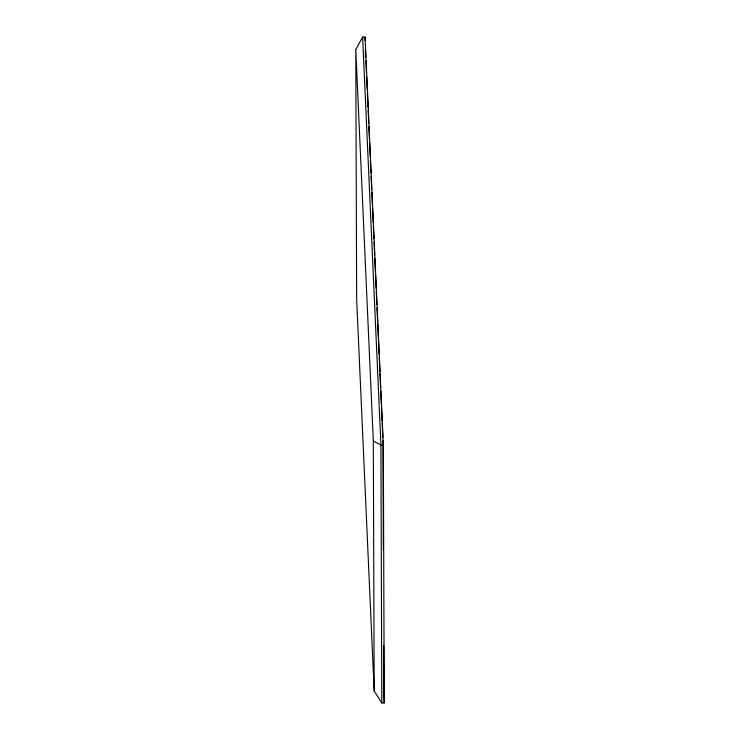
<?xml version="1.0" encoding="UTF-8"?>
<svg xmlns="http://www.w3.org/2000/svg" width="740" height="740" viewBox="0 0 740 740"><rect width="100%" height="100%" fill="white"/><g stroke="black" fill="none" stroke-linecap="round" stroke-linejoin="round"><path stroke-width="1.11" d="M355.774 49.506L362.637 37.083L365.051 37L383.32 444.879L384.226 702.917L381.812 703L374.19 691.049L356.652 299.487L355.774 49.506L373.321 441.068L374.19 691.049M383.32 444.879L380.915 444.953L373.321 441.068M365.791 57.276L365.43 49.192L365.458 57.258M365.949 60.745L366.513 73.445M366.67 76.914L367.234 89.614M367.392 93.083L368.011 106.939M368.168 110.408L368.742 123.118M368.89 126.577L369.464 139.287M369.621 142.746L370.24 156.612M370.398 160.071L370.962 172.781M371.119 176.25L371.693 188.95M371.841 192.419L372.414 205.119M372.572 208.588L373.191 222.444M373.349 225.913L373.913 238.622M374.07 242.082L374.644 254.791M374.792 258.251L375.411 272.117M375.569 275.576L376.142 288.286M376.299 291.745L376.864 304.454M377.021 307.923L377.641 321.78M377.742 324.092L378.362 337.949M378.519 341.418L379.093 354.118M379.25 357.587L379.87 371.443M379.971 373.756L380.591 387.621M380.749 391.081L381.313 403.79M381.47 407.25L382.09 421.115M382.192 423.428L382.821 437.285M362.637 37.083L380.915 444.953L381.812 703M383.69 687.266L383.847 690.725L383.69 645.798M383.709 691.401L384.226 702.917M382.969 440.753L383.357 550.19M365.051 37L365.061 40.46"/></g></svg>
